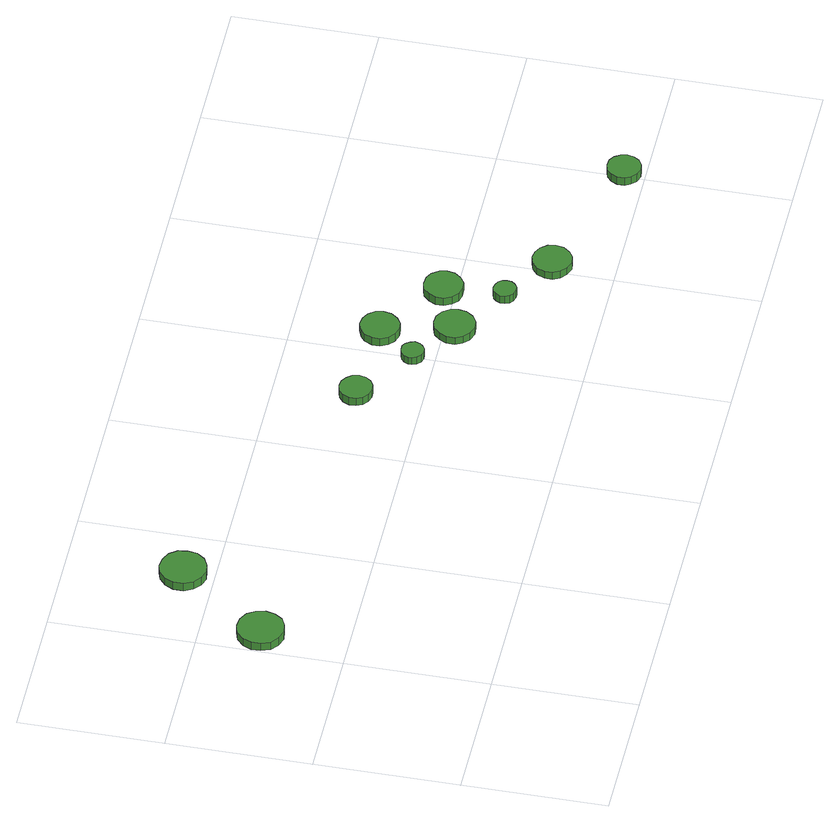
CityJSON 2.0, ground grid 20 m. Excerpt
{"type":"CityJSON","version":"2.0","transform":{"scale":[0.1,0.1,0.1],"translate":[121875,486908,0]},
"CityObjects":{
"tree1":{"type":"SolitaryVegetationObject","attributes":{"function":"something"},"geometry":[{"type":"MultiSurface","lod":"1","boundaries":[[[0,1,2,3,4,5,6,7,8,9,10,11,12,13,14]],[[15,16,17,18,19,20,21,22,23,24,25,26,27,28,29]],[[0,29,28,1]],[[1,28,27,2]],[[2,27,26,3]],[[3,26,25,4]],[[4,25,24,5]],[[5,24,23,6]],[[6,23,22,7]],[[7,22,21,8]],[[8,21,20,9]],[[9,20,19,10]],[[10,19,18,11]],[[11,18,17,12]],[[12,17,16,13]],[[13,16,15,14]],[[14,15,29,0]]]}]},
"tree2":{"type":"SolitaryVegetationObject","attributes":{"function":"something"},"geometry":[{"type":"MultiSurface","lod":"1","boundaries":[[[30,31,32,33,34,35,36,37,38,39,40,41,42,43,44]],[[45,46,47,48,49,50,51,52,53,54,55,56,57,58,59]],[[30,59,58,31]],[[31,58,57,32]],[[32,57,56,33]],[[33,56,55,34]],[[34,55,54,35]],[[35,54,53,36]],[[36,53,52,37]],[[37,52,51,38]],[[38,51,50,39]],[[39,50,49,40]],[[40,49,48,41]],[[41,48,47,42]],[[42,47,46,43]],[[43,46,45,44]],[[44,45,59,30]]]}]},
"tree3":{"type":"SolitaryVegetationObject","attributes":{"function":"something"},"geometry":[{"type":"MultiSurface","lod":"1","boundaries":[[[60,61,62,63,64,65,66,67,68,69,70,71,72,73,74]],[[75,76,77,78,79,80,81,82,83,84,85,86,87,88,89]],[[60,89,88,61]],[[61,88,87,62]],[[62,87,86,63]],[[63,86,85,64]],[[64,85,84,65]],[[65,84,83,66]],[[66,83,82,67]],[[67,82,81,68]],[[68,81,80,69]],[[69,80,79,70]],[[70,79,78,71]],[[71,78,77,72]],[[72,77,76,73]],[[73,76,75,74]],[[74,75,89,60]]]}]},
"tree4":{"type":"SolitaryVegetationObject","attributes":{"function":"something"},"geometry":[{"type":"MultiSurface","lod":"1","boundaries":[[[90,91,92,93,94,95,96,97,98,99,100,101,102,103,104]],[[105,106,107,108,109,110,111,112,113,114,115,116,117,118,119]],[[90,119,118,91]],[[91,118,117,92]],[[92,117,116,93]],[[93,116,115,94]],[[94,115,114,95]],[[95,114,113,96]],[[96,113,112,97]],[[97,112,111,98]],[[98,111,110,99]],[[99,110,109,100]],[[100,109,108,101]],[[101,108,107,102]],[[102,107,106,103]],[[103,106,105,104]],[[104,105,119,90]]]}]},
"tree5":{"type":"SolitaryVegetationObject","attributes":{"function":"something"},"geometry":[{"type":"MultiSurface","lod":"1","boundaries":[[[120,121,122,123,124,125,126,127,128,129,130,131,132,133,134]],[[135,136,137,138,139,140,141,142,143,144,145,146,147,148,149]],[[120,149,148,121]],[[121,148,147,122]],[[122,147,146,123]],[[123,146,145,124]],[[124,145,144,125]],[[125,144,143,126]],[[126,143,142,127]],[[127,142,141,128]],[[128,141,140,129]],[[129,140,139,130]],[[130,139,138,131]],[[131,138,137,132]],[[132,137,136,133]],[[133,136,135,134]],[[134,135,149,120]]]}]},
"tree6":{"type":"SolitaryVegetationObject","attributes":{"function":"something"},"geometry":[{"type":"MultiSurface","lod":"1","boundaries":[[[150,151,152,153,154,155,156,157,158,159,160,161,162,163,164]],[[165,166,167,168,169,170,171,172,173,174,175,176,177,178,179]],[[150,179,178,151]],[[151,178,177,152]],[[152,177,176,153]],[[153,176,175,154]],[[154,175,174,155]],[[155,174,173,156]],[[156,173,172,157]],[[157,172,171,158]],[[158,171,170,159]],[[159,170,169,160]],[[160,169,168,161]],[[161,168,167,162]],[[162,167,166,163]],[[163,166,165,164]],[[164,165,179,150]]]}]},
"tree7":{"type":"SolitaryVegetationObject","attributes":{"function":"something"},"geometry":[{"type":"MultiSurface","lod":"1","boundaries":[[[180,181,182,183,184,185,186,187,188,189,190,191,192,193,194]],[[195,196,197,198,199,200,201,202,203,204,205,206,207,208,209]],[[180,209,208,181]],[[181,208,207,182]],[[182,207,206,183]],[[183,206,205,184]],[[184,205,204,185]],[[185,204,203,186]],[[186,203,202,187]],[[187,202,201,188]],[[188,201,200,189]],[[189,200,199,190]],[[190,199,198,191]],[[191,198,197,192]],[[192,197,196,193]],[[193,196,195,194]],[[194,195,209,180]]]}]},
"tree8":{"type":"SolitaryVegetationObject","attributes":{"function":"something"},"geometry":[{"type":"MultiSurface","lod":"1","boundaries":[[[210,211,212,213,214,215,216,217,218,219,220,221,222,223,224]],[[225,226,227,228,229,230,231,232,233,234,235,236,237,238,239]],[[210,239,238,211]],[[211,238,237,212]],[[212,237,236,213]],[[213,236,235,214]],[[214,235,234,215]],[[215,234,233,216]],[[216,233,232,217]],[[217,232,231,218]],[[218,231,230,219]],[[219,230,229,220]],[[220,229,228,221]],[[221,228,227,222]],[[222,227,226,223]],[[223,226,225,224]],[[224,225,239,210]]]}]},
"tree9":{"type":"SolitaryVegetationObject","attributes":{"function":"something"},"geometry":[{"type":"MultiSurface","lod":"1","boundaries":[[[240,241,242,243,244,245,246,247,248,249,250,251,252,253,254]],[[255,256,257,258,259,260,261,262,263,264,265,266,267,268,269]],[[240,269,268,241]],[[241,268,267,242]],[[242,267,266,243]],[[243,266,265,244]],[[244,265,264,245]],[[245,264,263,246]],[[246,263,262,247]],[[247,262,261,248]],[[248,261,260,249]],[[249,260,259,250]],[[250,259,258,251]],[[251,258,257,252]],[[252,257,256,253]],[[253,256,255,254]],[[254,255,269,240]]]}]},
"tree10":{"type":"SolitaryVegetationObject","attributes":{"function":"something"},"geometry":[{"type":"MultiSurface","lod":"1","boundaries":[[[270,271,272,273,274,275,276,277,278,279,280,281,282,283,284]],[[285,286,287,288,289,290,291,292,293,294,295,296,297,298,299]],[[270,299,298,271]],[[271,298,297,272]],[[272,297,296,273]],[[273,296,295,274]],[[274,295,294,275]],[[275,294,293,276]],[[276,293,292,277]],[[277,292,291,278]],[[278,291,290,279]],[[279,290,289,280]],[[280,289,288,281]],[[281,288,287,282]],[[282,287,286,283]],[[283,286,285,284]],[[284,285,299,270]]]}]}
},
"vertices":[
[66,319,20],[63,332,20],[56,343,20],[44,350,20],[31,351,20],[18,347,20],[8,338,20],[3,326,20],[3,313,20],[8,300,20],[18,292,20],[31,287,20],[44,289,20],[56,295,20],[63,306,20],[63,306,7],[56,295,7],[44,289,7],[31,287,7],[18,292,7],[8,300,7],[3,313,7],[3,326,7],[8,338,7],[18,347,7],[31,351,7],[44,350,7],[56,343,7],[63,332,7],[66,319,7],
[153,442,26],[151,455,26],[143,466,26],[131,472,26],[118,474,26],[106,470,26],[96,461,26],[90,449,26],[90,435,26],[96,423,26],[106,414,26],[118,410,26],[131,412,26],[143,418,26],[151,429,26],[151,429,13],[143,418,13],[131,412,13],[118,410,13],[106,414,13],[96,423,13],[90,435,13],[90,449,13],[96,461,13],[106,470,13],[118,474,13],[131,472,13],[143,466,13],[151,455,13],[153,442,13],
[535,289,24],[533,299,24],[527,306,24],[519,311,24],[510,312,24],[501,309,24],[494,303,24],[490,294,24],[490,285,24],[494,276,24],[501,270,24],[510,267,24],[519,268,24],[527,272,24],[533,280,24],[533,280,11],[527,272,11],[519,268,11],[510,267,11],[501,270,11],[494,276,11],[490,285,11],[490,294,11],[494,303,11],[501,309,11],[510,312,11],[519,311,11],[527,306,11],[533,299,11],[535,289,11],
[615,231,23],[613,237,23],[609,243,23],[604,246,23],[597,246,23],[591,244,23],[586,240,23],[583,234,23],[583,228,23],[586,222,23],[591,217,23],[597,215,23],[604,216,23],[609,219,23],[613,224,23],[613,224,11],[609,219,11],[604,216,11],[597,215,11],[591,217,11],[586,222,11],[583,228,11],[583,234,11],[586,240,11],[591,244,11],[597,246,11],[604,246,11],[609,243,11],[613,237,11],[615,231,11],
[689,187,22],[687,198,22],[680,208,22],[670,214,22],[658,215,22],[647,211,22],[639,203,22],[634,193,22],[634,181,22],[639,171,22],[647,163,22],[658,159,22],[670,160,22],[680,166,22],[687,176,22],[687,176,10],[680,166,10],[670,160,10],[658,159,10],[647,163,10],[639,171,10],[634,181,10],[634,193,10],[639,203,10],[647,211,10],[658,215,10],[670,214,10],[680,208,10],[687,198,10],[689,187,10],
[664,283,23],[662,294,23],[655,303,23],[646,308,23],[635,310,23],[624,306,23],[616,299,23],[611,288,23],[611,277,23],[616,267,23],[624,260,23],[635,256,23],[646,257,23],[655,263,23],[662,272,23],[662,272,10],[655,263,10],[646,257,10],[635,256,10],[624,260,10],[616,267,10],[611,277,10],[611,288,10],[616,299,10],[624,306,10],[635,310,10],[646,308,10],[655,303,10],[662,294,10],[664,283,10],
[757,135,22],[756,142,22],[752,147,22],[746,150,22],[740,151,22],[733,149,22],[729,145,22],[726,139,22],[726,132,22],[729,126,22],[733,122,22],[740,120,22],[746,120,22],[752,124,22],[756,129,22],[756,129,9],[752,124,9],[746,120,9],[740,120,9],[733,122,9],[729,126,9],[726,132,9],[726,139,9],[729,145,9],[733,149,9],[740,151,9],[746,150,9],[752,147,9],[756,142,9],[757,135,9],
[759,217,22],[757,227,22],[750,237,22],[741,242,22],[729,243,22],[719,240,22],[711,232,22],[706,222,22],[706,211,22],[711,201,22],[719,193,22],[729,190,22],[741,191,22],[750,197,22],[757,206,22],[757,206,9],[750,197,9],[741,191,9],[729,190,9],[719,193,9],[711,201,9],[706,211,9],[706,222,9],[711,232,9],[719,240,9],[729,243,9],[741,242,9],[750,237,9],[757,227,9],[759,217,9],
[837,86,22],[835,97,22],[828,106,22],[819,111,22],[808,113,22],[797,109,22],[789,102,22],[784,91,22],[784,80,22],[789,70,22],[797,63,22],[808,59,22],[819,60,22],[828,66,22],[835,75,22],[835,75,10],[828,66,10],[819,60,10],[808,59,10],[797,63,10],[789,70,10],[784,80,10],[784,91,10],[789,102,10],[797,109,10],[808,113,10],[819,111,10],[828,106,10],[835,97,10],[837,86,10],
[1028,29,22],[1026,38,22],[1021,46,22],[1013,51,22],[1003,52,22],[994,49,22],[987,42,22],[983,34,22],[983,24,22],[987,16,22],[994,9,22],[1003,6,22],[1013,7,22],[1021,12,22],[1026,20,22],[1026,20,9],[1021,12,9],[1013,7,9],[1003,6,9],[994,9,9],[987,16,9],[983,24,9],[983,34,9],[987,42,9],[994,49,9],[1003,52,9],[1013,51,9],[1021,46,9],[1026,38,9],[1028,29,9]
]}
